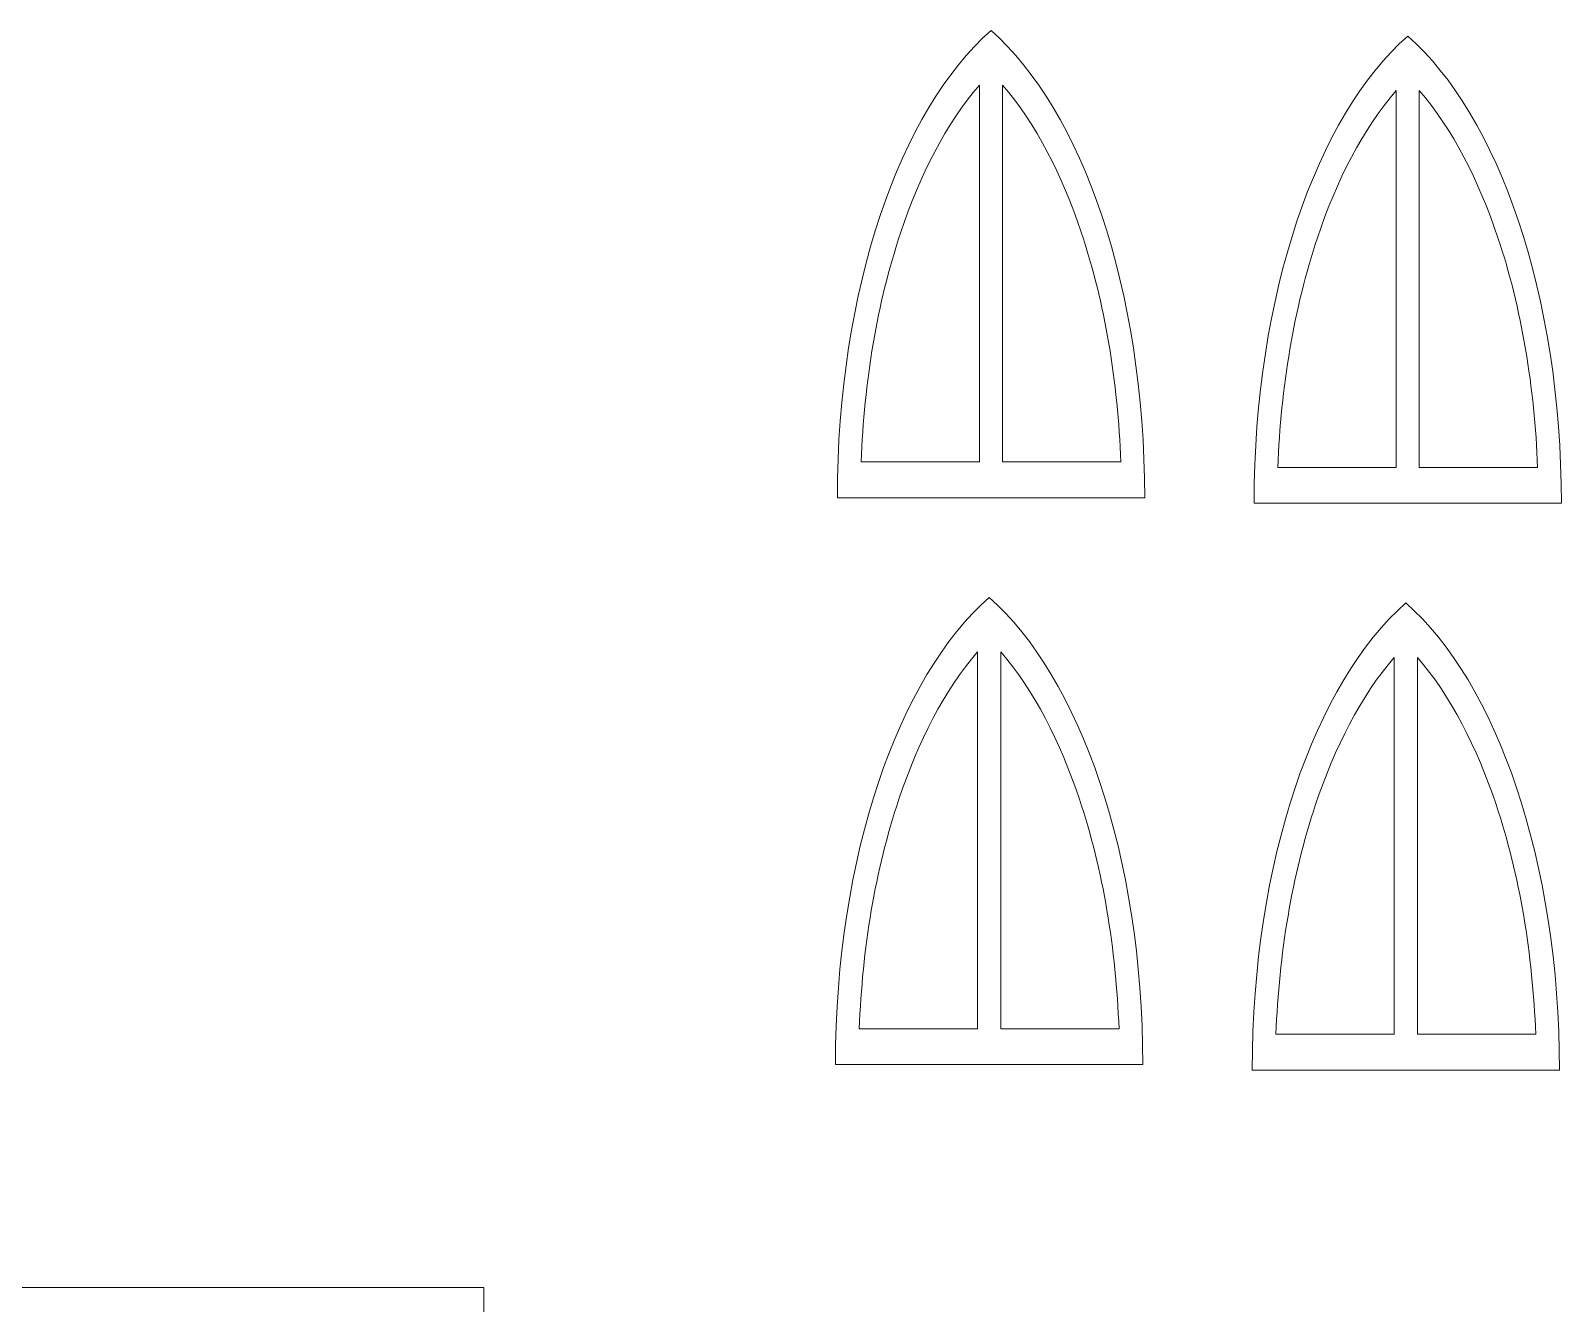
# Model space of a CAD drawing. Header units: centimetres. Extents: x -24.1 to 27.6, y -9.6 to 15.5.
# Drawn here: x 6.53 to 21.44, y 3.08 to 15.47 of the extents above; entities that cross this region are included whole.
import ezdxf

# ---------------------------------------------------------------- set-up
doc = ezdxf.new("R2010")
doc.units = ezdxf.units.CM
doc.header["$MEASUREMENT"] = 0
doc.layers.add('Camada 1', color=7, linetype='Continuous')

msp = doc.modelspace()

# ---------------------------------------------------------------- linework, layer by layer
at = {"layer": 'Camada 1', "color": 250, "lineweight": 20}
for points, knots in [([(15.8847, 15.47445), (15.00363, 14.70435), (14.38849, 12.95763), (14.38849, 10.92574), (14.38849, 10.92574), (14.38849, 10.92574), (17.38091, 10.92574), (17.38091, 10.92574), (17.38091, 10.92574), (17.38091, 12.95763), (16.76577, 14.70435), (15.8847, 15.47445)], [0, 0, 0, 0, 0.25, 0.25, 0.25, 0.25, 0.5, 0.5, 0.5, 0.5, 1, 1, 1, 1]), ([(19.9423, 15.42093), (19.06123, 14.65083), (18.44609, 12.90411), (18.44609, 10.87222), (18.44609, 10.87222), (18.44609, 10.87222), (21.43851, 10.87222), (21.43851, 10.87222), (21.43851, 10.87222), (21.43851, 12.90411), (20.82337, 14.65083), (19.9423, 15.42093)], [0, 0, 0, 0, 0.25, 0.25, 0.25, 0.25, 0.5, 0.5, 0.5, 0.5, 1, 1, 1, 1]), ([(15.77209, 11.27551), (15.77209, 11.27551), (15.77209, 14.9446), (15.77209, 14.9446), (15.77209, 14.9446), (15.44858, 14.57231), (15.19116, 14.06395), (15.00594, 13.51169), (15.00594, 13.51169), (14.77469, 12.82217), (14.64907, 12.05116), (14.6202, 11.27551), (14.6202, 11.27551), (14.6202, 11.27551), (15.77209, 11.27551), (15.77209, 11.27551)], [0, 0, 0, 0, 0.2, 0.2, 0.2, 0.2, 0.4, 0.4, 0.4, 0.4, 0.6, 0.6, 0.6, 0.6, 1, 1, 1, 1]), ([(15.9973, 14.94462), (15.9973, 14.94462), (15.9973, 11.27551), (15.9973, 11.27551), (15.9973, 11.27551), (15.9973, 11.27551), (17.1492, 11.27551), (17.1492, 11.27551), (17.1492, 11.27551), (17.12032, 12.05116), (16.99471, 12.82217), (16.76346, 13.51169), (16.76346, 13.51169), (16.57825, 14.06395), (16.32082, 14.57232), (15.9973, 14.94462)], [0, 0, 0, 0, 0.2, 0.2, 0.2, 0.2, 0.4, 0.4, 0.4, 0.4, 0.6, 0.6, 0.6, 0.6, 1, 1, 1, 1]), ([(19.82969, 11.22199), (19.82969, 11.22199), (19.82969, 14.89108), (19.82969, 14.89108), (19.82969, 14.89108), (19.50618, 14.51879), (19.24876, 14.01043), (19.06354, 13.45817), (19.06354, 13.45817), (18.83229, 12.76865), (18.70667, 11.99764), (18.6778, 11.22199), (18.6778, 11.22199), (18.6778, 11.22199), (19.82969, 11.22199), (19.82969, 11.22199)], [0, 0, 0, 0, 0.2, 0.2, 0.2, 0.2, 0.4, 0.4, 0.4, 0.4, 0.6, 0.6, 0.6, 0.6, 1, 1, 1, 1]), ([(20.0549, 14.8911), (20.0549, 14.8911), (20.0549, 11.22199), (20.0549, 11.22199), (20.0549, 11.22199), (20.0549, 11.22199), (21.2068, 11.22199), (21.2068, 11.22199), (21.2068, 11.22199), (21.17792, 11.99764), (21.05231, 12.76865), (20.82106, 13.45817), (20.82106, 13.45817), (20.63585, 14.01043), (20.37842, 14.5188), (20.0549, 14.8911)], [0, 0, 0, 0, 0.2, 0.2, 0.2, 0.2, 0.4, 0.4, 0.4, 0.4, 0.6, 0.6, 0.6, 0.6, 1, 1, 1, 1]), ([(-7.34792, 3.23666), (-7.34792, 3.23666), (-6.05214, 10.0814), (-6.05214, 10.0814), (-6.05214, 10.0814), (-3.92557, 10.0814), (-2.74987, 5.36324), (-2.74987, 3.23666), (-2.74987, 3.23666), (-2.74987, 3.5324), (-2.6865, 5.13202), (-2.63397, 5.41061), (-2.63397, 5.41061), (-2.63397, 5.41061), (-3.03812, 5.73534), (-3.03812, 5.73534), (-3.03812, 5.73534), (-3.03812, 5.73534), (-2.47724, 6.04336), (-2.47724, 6.04336), (-2.47724, 6.04336), (-2.47724, 6.04336), (-3.32936, 6.75685), (-3.32936, 6.75685), (-3.32936, 6.75685), (-3.32936, 6.75685), (-2.07577, 7.17177), (-2.07577, 7.17177), (-2.07577, 7.17177), (-2.07577, 7.17177), (-2.96756, 8.04108), (-2.96756, 8.04108), (-2.96756, 8.04108), (-2.96756, 8.04108), (-1.72095, 7.9006), (-1.72095, 7.9006), (-1.72095, 7.9006), (-1.72095, 7.9006), (-2.47804, 8.78782), (-2.47804, 8.78782), (-2.47804, 8.78782), (-2.47804, 8.78782), (-1.33304, 8.50844), (-1.33304, 8.50844), (-1.33304, 8.50844), (-1.33304, 8.50844), (-1.87521, 9.42609), (-1.87521, 9.42609), (-1.87521, 9.42609), (-1.87521, 9.42609), (-0.94903, 8.94964), (-0.94903, 8.94964), (-0.94903, 8.94964), (-0.94903, 8.94964), (-0.86617, 10.10894), (-0.86617, 10.10894), (-0.86617, 10.10894), (-0.86617, 10.10894), (-0.46195, 9.30386), (-0.46195, 9.30386), (-0.46195, 9.30386), (-0.46195, 9.30386), (-0.05773, 10.10894), (-0.05773, 10.10894), (-0.05773, 10.10894), (-0.05773, 10.10894), (0.02093, 8.9571), (0.02093, 8.9571), (0.02093, 8.9571), (0.02093, 8.9571), (0.95132, 9.42609), (0.95132, 9.42609), (0.95132, 9.42609), (0.95132, 9.42609), (0.40828, 8.51509), (0.40828, 8.51509), (0.40828, 8.51509), (0.40828, 8.51509), (1.55415, 8.78782), (1.55415, 8.78782), (1.55415, 8.78782), (1.55415, 8.78782), (0.82048, 7.8571), (0.82048, 7.8571), (0.82048, 7.8571), (0.82048, 7.8571), (2.06155, 7.94574), (2.06155, 7.94574), (2.06155, 7.94574), (2.06155, 7.94574), (1.24188, 6.93184), (1.24188, 6.93184), (1.24188, 6.93184), (1.24188, 6.93184), (2.21478, 6.88794), (2.21478, 6.88794), (2.21478, 6.88794), (2.21478, 6.88794), (1.57013, 5.95037), (1.57013, 5.95037), (1.57013, 5.95037), (1.57013, 5.95037), (2.0606, 5.74725), (2.0606, 5.74725), (2.0606, 5.74725), (2.0606, 5.74725), (1.71006, 5.4106), (1.71006, 5.4106), (1.71006, 5.4106), (1.7626, 5.13201), (1.75083, 3.53239), (1.75083, 3.23666), (1.75083, 3.23666), (1.75083, 5.36324), (2.92652, 10.0814), (5.05309, 10.0814), (5.05309, 10.0814), (5.05309, 10.0814), (6.34888, 3.23666), (6.34888, 3.23666), (6.34888, 3.23666), (6.34888, 3.23666), (10.94692, 3.23666), (10.94692, 3.23666), (10.94692, 3.23666), (10.94692, 3.23666), (10.94692, -5.77201), (10.94692, -5.77201), (10.94692, -5.77201), (10.94692, -5.77201), (6.34888, -5.77201), (6.34888, -5.77201), (6.34888, -5.77201), (6.34888, -5.77201), (5.88522, -6.68833), (5.88522, -6.68833), (5.88522, -6.68833), (5.88522, -6.68833), (2.3218, -6.68833), (2.3218, -6.68833), (2.3218, -6.68833), (2.3218, -6.68833), (1.75446, -5.77201), (1.75446, -5.77201), (1.75446, -5.77201), (1.75446, -5.77201), (2.92312, -7.69727), (2.92312, -7.69727), (2.92312, -7.69727), (2.92312, -7.69727), (4.09178, -9.6225), (4.09178, -9.6225), (4.09178, -9.6225), (4.09178, -9.6225), (-4.9169, -9.6225), (-4.9169, -9.6225), (-4.9169, -9.6225), (-4.9169, -9.6225), (-3.83339, -7.69726), (-3.83339, -7.69726), (-3.83339, -7.69726), (-3.83339, -7.69726), (-2.74987, -5.77201), (-2.74987, -5.77201), (-2.74987, -5.77201), (-2.74987, -5.77201), (-3.31721, -6.68833), (-3.31721, -6.68833), (-3.31721, -6.68833), (-3.31721, -6.68833), (-6.88063, -6.68833), (-6.88063, -6.68833), (-6.88063, -6.68833), (-6.88063, -6.68833), (-7.34429, -5.77201), (-7.34429, -5.77201), (-7.34429, -5.77201), (-7.34429, -5.77201), (-11.94234, -5.77201), (-11.94234, -5.77201), (-11.94234, -5.77201), (-11.94234, -5.77201), (-11.94234, 3.23666), (-11.94234, 3.23666), (-11.94234, 3.23666), (-11.94234, 3.23666), (-7.34792, 3.23666), (-7.34792, 3.23666)], [0, 0, 0, 0, 0.02083333, 0.02083333, 0.02083333, 0.02083333, 0.04166667, 0.04166667, 0.04166667, 0.04166667, 0.0625, 0.0625, 0.0625, 0.0625, 0.08333333, 0.08333333, 0.08333333, 0.08333333, 0.10416667, 0.10416667, 0.10416667, 0.10416667, 0.125, 0.125, 0.125, 0.125, 0.14583333, 0.14583333, 0.14583333, 0.14583333, 0.16666667, 0.16666667, 0.16666667, 0.16666667, 0.1875, 0.1875, 0.1875, 0.1875, 0.20833333, 0.20833333, 0.20833333, 0.20833333, 0.22916667, 0.22916667, 0.22916667, 0.22916667, 0.25, 0.25, 0.25, 0.25, 0.27083333, 0.27083333, 0.27083333, 0.27083333, 0.29166667, 0.29166667, 0.29166667, 0.29166667, 0.3125, 0.3125, 0.3125, 0.3125, 0.33333333, 0.33333333, 0.33333333, 0.33333333, 0.35416667, 0.35416667, 0.35416667, 0.35416667, 0.375, 0.375, 0.375, 0.375, 0.39583333, 0.39583333, 0.39583333, 0.39583333, 0.41666667, 0.41666667, 0.41666667, 0.41666667, 0.4375, 0.4375, 0.4375, 0.4375, 0.45833333, 0.45833333, 0.45833333, 0.45833333, 0.47916667, 0.47916667, 0.47916667, 0.47916667, 0.5, 0.5, 0.5, 0.5, 0.52083333, 0.52083333, 0.52083333, 0.52083333, 0.54166667, 0.54166667, 0.54166667, 0.54166667, 0.5625, 0.5625, 0.5625, 0.5625, 0.58333333, 0.58333333, 0.58333333, 0.58333333, 0.60416667, 0.60416667, 0.60416667, 0.60416667, 0.625, 0.625, 0.625, 0.625, 0.64583333, 0.64583333, 0.64583333, 0.64583333, 0.66666667, 0.66666667, 0.66666667, 0.66666667, 0.6875, 0.6875, 0.6875, 0.6875, 0.70833333, 0.70833333, 0.70833333, 0.70833333, 0.72916667, 0.72916667, 0.72916667, 0.72916667, 0.75, 0.75, 0.75, 0.75, 0.77083333, 0.77083333, 0.77083333, 0.77083333, 0.79166667, 0.79166667, 0.79166667, 0.79166667, 0.8125, 0.8125, 0.8125, 0.8125, 0.83333333, 0.83333333, 0.83333333, 0.83333333, 0.85416667, 0.85416667, 0.85416667, 0.85416667, 0.875, 0.875, 0.875, 0.875, 0.89583333, 0.89583333, 0.89583333, 0.89583333, 0.91666667, 0.91666667, 0.91666667, 0.91666667, 0.9375, 0.9375, 0.9375, 0.9375, 0.95833333, 0.95833333, 0.95833333, 0.95833333, 1, 1, 1, 1]), ([(15.86642, 9.95528), (14.98535, 9.18518), (14.37021, 7.43846), (14.37021, 5.40657), (14.37021, 5.40657), (14.37021, 5.40657), (17.36263, 5.40657), (17.36263, 5.40657), (17.36263, 5.40657), (17.36263, 7.43846), (16.74749, 9.18518), (15.86642, 9.95528)], [0, 0, 0, 0, 0.25, 0.25, 0.25, 0.25, 0.5, 0.5, 0.5, 0.5, 1, 1, 1, 1]), ([(19.92402, 9.90176), (19.04295, 9.13166), (18.42781, 7.38494), (18.42781, 5.35305), (18.42781, 5.35305), (18.42781, 5.35305), (21.42023, 5.35305), (21.42023, 5.35305), (21.42023, 5.35305), (21.42023, 7.38494), (20.80509, 9.13166), (19.92402, 9.90176)], [0, 0, 0, 0, 0.25, 0.25, 0.25, 0.25, 0.5, 0.5, 0.5, 0.5, 1, 1, 1, 1]), ([(15.75381, 5.75634), (15.75381, 5.75634), (15.75381, 9.42543), (15.75381, 9.42543), (15.75381, 9.42543), (15.4303, 9.05314), (15.17288, 8.54478), (14.98766, 7.99252), (14.98766, 7.99252), (14.75641, 7.303), (14.63079, 6.53199), (14.60192, 5.75634), (14.60192, 5.75634), (14.60192, 5.75634), (15.75381, 5.75634), (15.75381, 5.75634)], [0, 0, 0, 0, 0.2, 0.2, 0.2, 0.2, 0.4, 0.4, 0.4, 0.4, 0.6, 0.6, 0.6, 0.6, 1, 1, 1, 1]), ([(15.97902, 9.42545), (15.97902, 9.42545), (15.97902, 5.75634), (15.97902, 5.75634), (15.97902, 5.75634), (15.97902, 5.75634), (17.13092, 5.75634), (17.13092, 5.75634), (17.13092, 5.75634), (17.10204, 6.53199), (16.97643, 7.303), (16.74518, 7.99252), (16.74518, 7.99252), (16.55997, 8.54478), (16.30254, 9.05315), (15.97902, 9.42545)], [0, 0, 0, 0, 0.2, 0.2, 0.2, 0.2, 0.4, 0.4, 0.4, 0.4, 0.6, 0.6, 0.6, 0.6, 1, 1, 1, 1]), ([(19.81141, 5.70282), (19.81141, 5.70282), (19.81141, 9.37191), (19.81141, 9.37191), (19.81141, 9.37191), (19.4879, 8.99962), (19.23048, 8.49126), (19.04526, 7.939), (19.04526, 7.939), (18.81401, 7.24948), (18.68839, 6.47847), (18.65952, 5.70282), (18.65952, 5.70282), (18.65952, 5.70282), (19.81141, 5.70282), (19.81141, 5.70282)], [0, 0, 0, 0, 0.2, 0.2, 0.2, 0.2, 0.4, 0.4, 0.4, 0.4, 0.6, 0.6, 0.6, 0.6, 1, 1, 1, 1]), ([(20.03662, 9.37193), (20.03662, 9.37193), (20.03662, 5.70282), (20.03662, 5.70282), (20.03662, 5.70282), (20.03662, 5.70282), (21.18852, 5.70282), (21.18852, 5.70282), (21.18852, 5.70282), (21.15964, 6.47847), (21.03403, 7.24948), (20.80278, 7.939), (20.80278, 7.939), (20.61757, 8.49126), (20.36014, 8.99963), (20.03662, 9.37193)], [0, 0, 0, 0, 0.2, 0.2, 0.2, 0.2, 0.4, 0.4, 0.4, 0.4, 0.6, 0.6, 0.6, 0.6, 1, 1, 1, 1])]:
    msp.add_open_spline(points, degree=3, knots=knots, dxfattribs=at)

doc.saveas('drawing.dxf')
